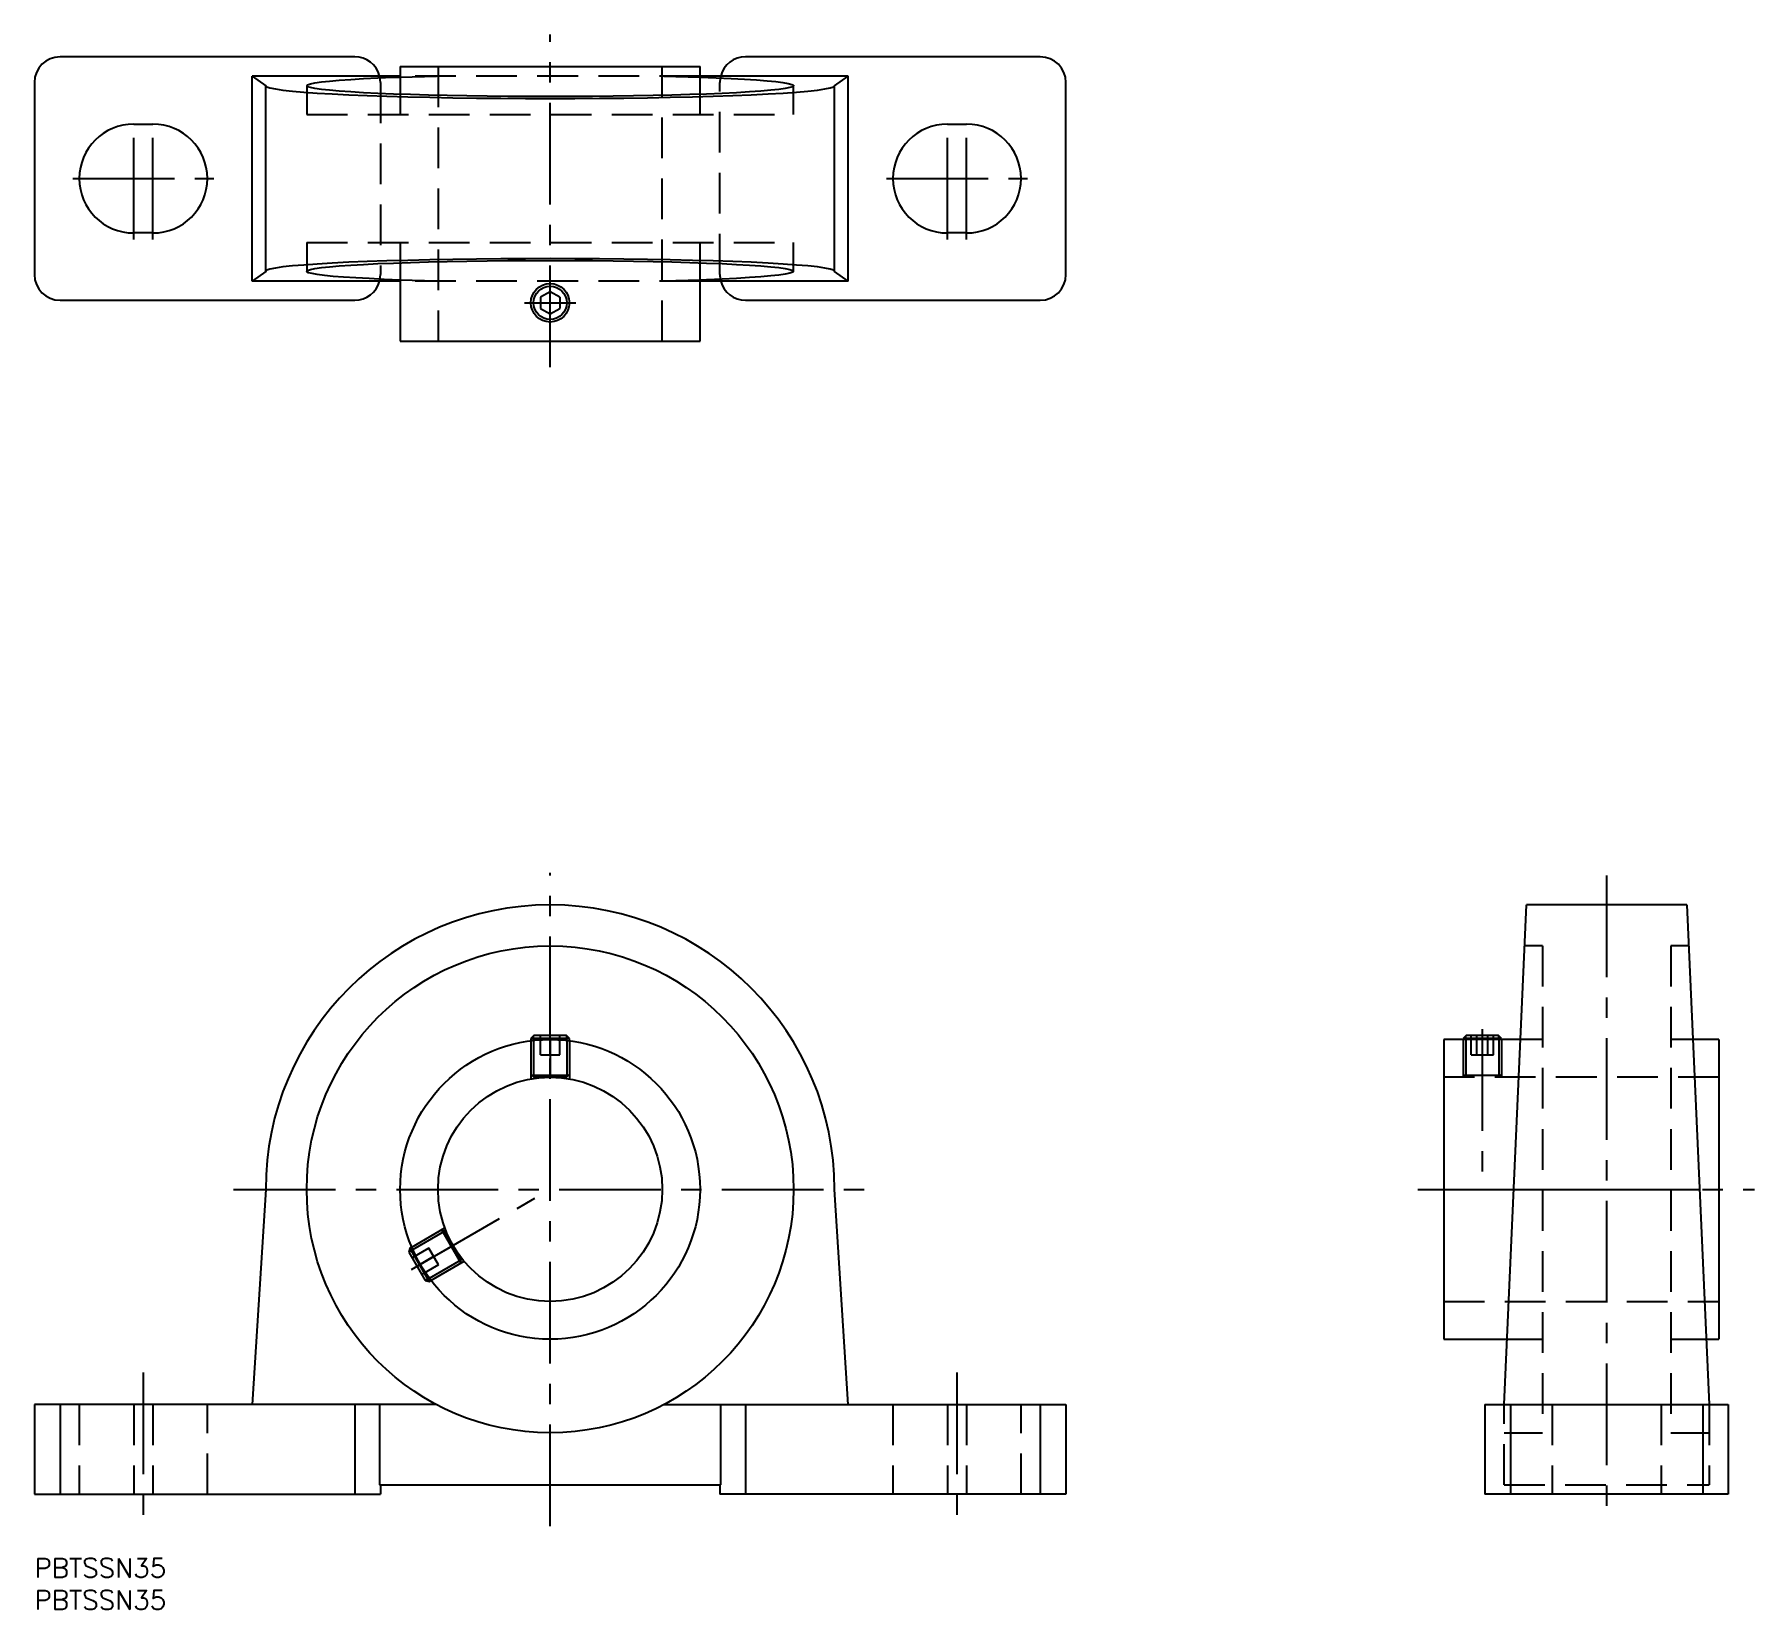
# Model space of a CAD drawing. Extents: x 0 to 269, y -8 to 238.
import ezdxf

# ---------------------------------------------------------------- set-up
doc = ezdxf.new("R2010")
doc.units = 0
doc.header["$LTSCALE"] = 0.5
doc.linetypes.add('CENTER', pattern=[50.8, 31.75, -6.35, 6.35, -6.35])
doc.linetypes.add('DASHED', pattern=[19.05, 12.7, -6.35])
for name, color, linetype in [('MSM_CENTER', 1, 'CENTER'), ('MSM_CONTINUOUS', 7, 'CONTINUOUS'), ('MSM_DASHED', 4, 'DASHED'), ('MSM_NARROW', 5, 'CONTINUOUS'), ('MSM_PART_NUMBER', 7, 'CONTINUOUS')]:
    doc.layers.add(name, color=color, linetype=linetype)
doc.styles.get("Standard").update_dxf_attribs({"font": 'txt.shx', "height": 3, "bigfont": 'bigfont.shx'})

msp = doc.modelspace()

# ---------------------------------------------------------------- linework, layer by layer
at = {"layer": 'MSM_CENTER'}
for p, q in [((80.5, 185.93), (80.5, 237.9)), ((15.5, 205.9), (15.5, 224.9)), ((18.5, 205.9), (18.5, 224.9)), ((142.5, 205.9), (142.5, 224.9)), ((145.5, 205.9), (145.5, 224.9)), ((6, 215.4), (28, 215.4)), ((133, 215.4), (155, 215.4)), ((76.5, 196), (84.5, 196)), ((80.5, 5), (80.5, 107)), ((245.4, 106.6), (245.4, 5.4)), ((226, 82.6), (226, 57.6)), ((31.1, 57.6), (129.9, 57.6)), ((58.85, 45.1), (80.5, 57.6)), ((215.93, 57.6), (268.5, 57.6)), ((17, 29), (17, 5)), ((144, 29), (144, 5))]:
    msp.add_line(p, q, dxfattribs=at)
at = {"layer": 'MSM_CONTINUOUS'}
for p, q in [((50, 234.4), (4, 234.4)), ((157, 234.4), (111, 234.4)), ((34, 199.4), (34, 231.4)), ((57.1, 231.4), (34, 231.4)), ((34, 231.4), (36.1, 229.89)), ((49.37, 230.87), (51.39, 230.99)), ((51.39, 230.99), (53.63, 231.1)), ((53.63, 231.1), (56.07, 231.2)), ((56.07, 231.2), (57.1, 231.24)), ((57.1, 232.9), (103.9, 232.9)), ((57.1, 232.9), (57.1, 228.55)), ((103.9, 228.55), (103.9, 232.9)), ((127, 231.4), (103.9, 231.4)), ((103.9, 231.24), (106.42, 231.14)), ((106.42, 231.14), (108.74, 231.03)), ((108.74, 231.03), (110.85, 230.92)), ((110.85, 230.92), (112.73, 230.8)), ((124.9, 229.89), (127, 231.4)), ((127, 199.4), (127, 231.4)), ((0, 230.4), (0, 200.4)), ((36.1, 200.91), (36.1, 229.89)), ((36.1, 229.89), (36.27, 229.72)), ((36.27, 229.72), (36.77, 229.55)), ((36.77, 229.55), (37.61, 229.38)), ((37.61, 229.38), (38.78, 229.21)), ((38.78, 229.21), (40.26, 229.05)), ((40.26, 229.05), (42.05, 228.9)), ((42.05, 228.9), (44.13, 228.75)), ((42.5, 229.89), (42.64, 230.04)), ((42.64, 229.74), (42.5, 229.89)), ((42.64, 230.04), (43.08, 230.19)), ((43.08, 229.6), (42.64, 229.74)), ((43.08, 230.19), (43.79, 230.33)), ((43.79, 229.45), (43.08, 229.6)), ((43.79, 230.33), (44.79, 230.48)), ((44.79, 229.31), (43.79, 229.45)), ((44.13, 228.75), (46.49, 228.61)), ((44.79, 230.48), (46.06, 230.61)), ((46.06, 229.17), (44.79, 229.31)), ((46.06, 230.61), (47.59, 230.74)), ((47.59, 229.04), (46.06, 229.17)), ((46.49, 228.61), (49.1, 228.48)), ((47.59, 230.74), (49.37, 230.87)), ((49.37, 228.91), (47.59, 229.04)), ((49.1, 228.48), (51.96, 228.37)), ((51.39, 228.8), (49.37, 228.91)), ((53.63, 228.69), (51.39, 228.8)), ((51.96, 228.37), (55.03, 228.26)), ((56.07, 228.59), (53.63, 228.69)), ((55.03, 228.26), (58.3, 228.17)), ((58.7, 228.5), (56.07, 228.59)), ((61.5, 228.42), (58.7, 228.5)), ((64.44, 228.35), (61.5, 228.42)), ((67.5, 228.29), (64.44, 228.35)), ((70.66, 228.25), (67.5, 228.29)), ((73.9, 228.21), (70.66, 228.25)), ((90.34, 228.25), (87.1, 228.21)), ((93.5, 228.29), (90.34, 228.25)), ((96.56, 228.35), (93.5, 228.29)), ((99.5, 228.42), (96.56, 228.35)), ((102.3, 228.5), (99.5, 228.42)), ((104.93, 228.59), (102.3, 228.5)), ((102.7, 228.17), (105.97, 228.26)), ((107.37, 228.69), (104.93, 228.59)), ((105.97, 228.26), (109.04, 228.37)), ((109.61, 228.8), (107.37, 228.69)), ((109.04, 228.37), (111.9, 228.48)), ((111.63, 228.91), (109.61, 228.8)), ((113.41, 229.04), (111.63, 228.91)), ((111.9, 228.48), (114.51, 228.61)), ((112.73, 230.8), (114.36, 230.67)), ((114.94, 229.17), (113.41, 229.04)), ((114.36, 230.67), (115.74, 230.53)), ((114.51, 228.61), (116.87, 228.75)), ((116.21, 229.31), (114.94, 229.17)), ((115.74, 230.53), (116.84, 230.39)), ((117.21, 229.45), (116.21, 229.31)), ((116.84, 230.39), (117.67, 230.25)), ((116.87, 228.75), (118.95, 228.9)), ((117.92, 229.6), (117.21, 229.45)), ((117.67, 230.25), (118.22, 230.1)), ((118.36, 229.74), (117.92, 229.6)), ((118.22, 230.1), (118.48, 229.95)), ((118.5, 229.89), (118.36, 229.74)), ((118.48, 229.95), (118.5, 229.89)), ((118.95, 228.9), (120.74, 229.05)), ((120.74, 229.05), (122.22, 229.21)), ((122.22, 229.21), (123.39, 229.38)), ((123.39, 229.38), (124.23, 229.55)), ((124.23, 229.55), (124.73, 229.72)), ((124.73, 229.72), (124.9, 229.89)), ((124.9, 200.91), (124.9, 229.89)), ((161, 200.4), (161, 230.4)), ((58.3, 228.17), (61.74, 228.09)), ((61.74, 228.09), (65.31, 228.02)), ((65.31, 228.02), (69.01, 227.97)), ((69.01, 227.97), (72.79, 227.93)), ((72.79, 227.93), (76.63, 227.91)), ((77.19, 228.19), (73.9, 228.21)), ((76.63, 227.91), (80.5, 227.9)), ((80.5, 228.19), (77.19, 228.19)), ((83.81, 228.19), (80.5, 228.19)), ((80.5, 227.9), (84.37, 227.91)), ((87.1, 228.21), (83.81, 228.19)), ((84.37, 227.91), (88.21, 227.93)), ((88.21, 227.93), (91.99, 227.97)), ((91.99, 227.97), (95.69, 228.02)), ((95.69, 228.02), (99.26, 228.09)), ((99.26, 228.09), (102.7, 228.17)), ((15.5, 223.9), (18.5, 223.9)), ((142.5, 223.9), (145.5, 223.9)), ((18.5, 206.9), (15.5, 206.9)), ((145.5, 206.9), (142.5, 206.9)), ((37.61, 201.42), (36.77, 201.25)), ((38.78, 201.59), (37.61, 201.42)), ((40.26, 201.75), (38.78, 201.59)), ((42.05, 201.9), (40.26, 201.75)), ((44.13, 202.05), (42.05, 201.9)), ((43.79, 201.35), (44.79, 201.49)), ((46.49, 202.19), (44.13, 202.05)), ((44.79, 201.49), (46.06, 201.63)), ((46.06, 201.63), (47.59, 201.76)), ((49.1, 202.32), (46.49, 202.19)), ((47.59, 201.76), (49.37, 201.89)), ((51.96, 202.43), (49.1, 202.32)), ((49.37, 201.89), (51.39, 202)), ((51.39, 202), (53.63, 202.11)), ((55.03, 202.54), (51.96, 202.43)), ((53.63, 202.11), (56.07, 202.21)), ((58.3, 202.63), (55.03, 202.54)), ((56.07, 202.21), (58.7, 202.3)), ((57.1, 202.25), (57.1, 190)), ((61.74, 202.71), (58.3, 202.63)), ((58.7, 202.3), (61.5, 202.38)), ((61.5, 202.38), (64.44, 202.45)), ((65.31, 202.78), (61.74, 202.71)), ((64.44, 202.45), (67.5, 202.51)), ((69.01, 202.83), (65.31, 202.78)), ((67.5, 202.51), (70.66, 202.55)), ((72.79, 202.87), (69.01, 202.83)), ((70.66, 202.55), (73.9, 202.59)), ((76.63, 202.89), (72.79, 202.87)), ((73.9, 202.59), (77.19, 202.61)), ((80.5, 202.9), (76.63, 202.89)), ((77.19, 202.61), (80.5, 202.61)), ((84.37, 202.89), (80.5, 202.9)), ((80.5, 202.61), (83.81, 202.61)), ((83.81, 202.61), (87.1, 202.59)), ((88.21, 202.87), (84.37, 202.89)), ((87.1, 202.59), (90.34, 202.55)), ((91.99, 202.83), (88.21, 202.87)), ((90.34, 202.55), (93.5, 202.51)), ((95.69, 202.78), (91.99, 202.83)), ((93.5, 202.51), (96.56, 202.45)), ((99.26, 202.71), (95.69, 202.78)), ((96.56, 202.45), (99.5, 202.38)), ((102.7, 202.63), (99.26, 202.71)), ((99.5, 202.38), (102.3, 202.3)), ((102.3, 202.3), (104.93, 202.21)), ((105.97, 202.54), (102.7, 202.63)), ((103.9, 190), (103.9, 202.25)), ((104.93, 202.21), (107.37, 202.11)), ((109.04, 202.43), (105.97, 202.54)), ((107.37, 202.11), (109.61, 202)), ((111.9, 202.32), (109.04, 202.43)), ((109.61, 202), (111.63, 201.89)), ((111.63, 201.89), (113.41, 201.76)), ((114.51, 202.19), (111.9, 202.32)), ((113.41, 201.76), (114.94, 201.63)), ((116.87, 202.05), (114.51, 202.19)), ((114.94, 201.63), (116.21, 201.49)), ((116.21, 201.49), (117.21, 201.35)), ((118.95, 201.9), (116.87, 202.05)), ((120.74, 201.75), (118.95, 201.9)), ((122.22, 201.59), (120.74, 201.75)), ((123.39, 201.42), (122.22, 201.59)), ((124.23, 201.25), (123.39, 201.42)), ((36.1, 200.91), (34, 199.4)), ((57.1, 199.4), (34, 199.4)), ((36.27, 201.08), (36.1, 200.91)), ((36.77, 201.25), (36.27, 201.08)), ((42.5, 200.91), (42.64, 201.06)), ((42.52, 200.85), (42.5, 200.91)), ((42.78, 200.7), (42.52, 200.85)), ((42.64, 201.06), (43.08, 201.2)), ((43.33, 200.55), (42.78, 200.7)), ((43.08, 201.2), (43.79, 201.35)), ((44.16, 200.41), (43.33, 200.55)), ((45.26, 200.27), (44.16, 200.41)), ((46.64, 200.13), (45.26, 200.27)), ((48.27, 200), (46.64, 200.13)), ((50.15, 199.88), (48.27, 200)), ((52.26, 199.77), (50.15, 199.88)), ((54.58, 199.66), (52.26, 199.77)), ((57.1, 199.56), (54.58, 199.66)), ((104.93, 199.6), (103.9, 199.56)), ((127, 199.4), (103.9, 199.4)), ((107.37, 199.7), (104.93, 199.6)), ((109.61, 199.81), (107.37, 199.7)), ((111.63, 199.93), (109.61, 199.81)), ((113.41, 200.06), (111.63, 199.93)), ((114.94, 200.19), (113.41, 200.06)), ((116.21, 200.32), (114.94, 200.19)), ((117.21, 200.47), (116.21, 200.32)), ((117.21, 201.35), (117.92, 201.2)), ((117.92, 200.61), (117.21, 200.47)), ((117.92, 201.2), (118.36, 201.06)), ((118.36, 200.76), (117.92, 200.61)), ((118.36, 201.06), (118.5, 200.91)), ((118.5, 200.91), (118.36, 200.76)), ((124.73, 201.08), (124.23, 201.25)), ((124.9, 200.91), (124.73, 201.08)), ((127, 199.4), (124.9, 200.91)), ((4, 196.4), (50, 196.4)), ((80.5, 197.73), (79, 196.87)), ((79, 196.87), (79, 195.13)), ((82, 196.87), (80.5, 197.73)), ((82, 196.87), (82, 195.13)), ((111, 196.4), (157, 196.4)), ((79, 195.13), (80.5, 194.27)), ((80.5, 194.27), (82, 195.13)), ((57.1, 190), (103.9, 190)), ((229.4, 24), (232.9, 102)), ((257.9, 102), (232.9, 102)), ((257.9, 102), (261.4, 24)), ((77.96, 81.6), (77.5, 81.14)), ((77.5, 81.14), (77.5, 80.81)), ((83.5, 81.14), (77.5, 81.14)), ((83.04, 81.6), (77.96, 81.6)), ((83.5, 81.14), (83.04, 81.6)), ((83.5, 80.81), (83.5, 81.14)), ((231.96, 81), (220, 81)), ((220, 81), (220, 34.2)), ((223.46, 81.6), (223, 81.14)), ((223, 81.14), (223, 81)), ((229, 81.14), (223, 81.14)), ((228.54, 81.6), (223.46, 81.6)), ((229, 81.14), (228.54, 81.6)), ((229, 81), (229, 81.14)), ((262.9, 81), (258.84, 81)), ((262.9, 81), (262.9, 34.2)), ((36.1, 57.6), (34, 24)), ((127, 24), (124.9, 57.6)), ((230.91, 57.6), (259.89, 57.6)), ((58.61, 48.43), (58.45, 47.8)), ((58.9, 48.59), (58.61, 48.43)), ((58.61, 48.43), (61.61, 43.23)), ((58.45, 47.8), (60.99, 43.4)), ((60.99, 43.4), (61.61, 43.23)), ((61.61, 43.23), (61.9, 43.4)), ((220, 34.2), (229.86, 34.2)), ((260.94, 34.2), (262.9, 34.2)), ((62.75, 24), (0, 24)), ((0, 24), (0, 10)), ((53.87, 24), (53.87, 11.5)), ((98.25, 24), (161, 24)), ((107.13, 11.5), (107.13, 24)), ((161, 24), (161, 10)), ((226.4, 24), (264.4, 24)), ((226.4, 24), (226.4, 10)), ((264.4, 24), (264.4, 10)), ((53.87, 11.5), (107.13, 11.5)), ((54, 11.5), (54, 10)), ((107, 11.5), (107, 10)), ((0, 10), (54, 10)), ((161, 10), (107, 10)), ((264.4, 10), (226.4, 10))]:
    msp.add_line(p, q, dxfattribs=at)
for centre, radius in [((80.5, 196), 3), ((80.5, 57.6), 38), ((80.5, 57.6), 23.4), ((80.5, 57.6), 17.5)]:
    msp.add_circle(centre, radius, dxfattribs=at)
for centre, radius, start, end in [((4, 230.4), 4, 90, 180), ((50, 230.4), 4, 14.4775, 90), ((111, 230.4), 4, 90, 165.5225), ((157, 230.4), 4, 0, 90), ((15.5, 215.4), 8.5, 90, 270), ((18.5, 215.4), 8.5, 270, 90), ((142.5, 215.4), 8.5, 90, 270), ((145.5, 215.4), 8.5, 270, 90), ((4, 200.4), 4, 180, 270), ((50, 200.4), 4, 270, 345.5225), ((111, 200.4), 4, 194.4775, 270), ((157, 200.4), 4, 270, 360), ((80.5, 57.6), 44.4, 0, 180)]:
    msp.add_arc(centre, radius, start, end, dxfattribs=at)
at = {"layer": 'MSM_DASHED'}
for p, q in [((57.1, 231.24), (62.75, 231.4)), ((103.9, 231.4), (57.1, 231.4)), ((63, 232.9), (63, 190)), ((98, 190), (98, 232.9)), ((98.25, 231.4), (103.9, 231.24)), ((42.5, 229.89), (42.5, 225.4)), ((54, 230.4), (54, 200.4)), ((57.1, 228.55), (57.1, 225.4)), ((103.9, 225.4), (103.9, 228.55)), ((107, 200.4), (107, 230.4)), ((118.5, 225.4), (118.5, 229.89)), ((42.5, 225.4), (118.5, 225.4)), ((42.5, 205.4), (118.5, 205.4)), ((42.5, 205.4), (42.5, 200.91)), ((57.1, 205.4), (57.1, 202.25)), ((103.9, 202.25), (103.9, 205.4)), ((118.5, 200.91), (118.5, 205.4)), ((62.75, 199.4), (57.1, 199.56)), ((103.9, 199.4), (57.1, 199.4)), ((103.9, 199.56), (98.25, 199.4)), ((235.4, 95.6), (232.61, 95.6)), ((235.4, 95.6), (235.4, 19.6)), ((255.4, 95.6), (255.4, 19.6)), ((258.19, 95.6), (255.4, 95.6)), ((77.5, 80.81), (77.5, 74.84)), ((77.91, 80.86), (77.91, 75.15)), ((79, 78.6), (79, 81.6)), ((80.5, 78.6), (80.5, 81.6)), ((80.5, 81), (80.5, 75.1)), ((82, 78.6), (82, 81.6)), ((83.09, 80.86), (83.09, 75.15)), ((83.5, 80.81), (83.5, 74.84)), ((223, 81), (223, 75.1)), ((223.41, 81), (223.41, 75.1)), ((224.27, 78.6), (224.27, 81.6)), ((225.13, 78.6), (225.13, 81.6)), ((226.87, 78.6), (226.87, 81.6)), ((227.73, 78.6), (227.73, 81.6)), ((228.59, 81), (228.59, 75.1)), ((229, 81), (229, 75.1)), ((235.4, 81), (231.96, 81)), ((258.84, 81), (255.4, 81)), ((79, 78.6), (82, 78.6)), ((224.27, 78.6), (227.73, 78.6)), ((77.5, 75.56), (77.96, 75.1)), ((77.65, 75.41), (83.35, 75.41)), ((83.04, 75.1), (83.5, 75.56)), ((223, 75.56), (223.46, 75.1)), ((223.15, 75.41), (228.85, 75.41)), ((228.54, 75.1), (229, 75.56)), ((83.04, 75.1), (77.96, 75.1)), ((262.9, 75.1), (220, 75.1)), ((58.9, 48.59), (64.07, 51.58)), ((59.06, 48.22), (64, 51.07)), ((64.07, 51.05), (63.45, 51.22)), ((66.5, 46.23), (63.65, 51.16)), ((64.07, 51.05), (66.61, 46.65)), ((61.56, 48.4), (58.97, 46.9)), ((60.24, 45.9), (65.34, 48.85)), ((63.06, 45.8), (61.56, 48.4)), ((62.31, 47.1), (59.72, 45.6)), ((63.06, 45.8), (60.47, 44.3)), ((61.66, 43.73), (66.59, 46.58)), ((61.9, 43.4), (67.07, 46.38)), ((66.45, 46.02), (66.61, 46.65)), ((220, 40.1), (262.9, 40.1)), ((229.86, 34.2), (235.4, 34.2)), ((255.4, 34.2), (260.94, 34.2)), ((7, 24), (7, 10)), ((15.5, 24), (15.5, 10)), ((18.5, 24), (18.5, 10)), ((27, 10), (27, 24)), ((134, 24), (134, 10)), ((142.5, 24), (142.5, 10)), ((145.5, 24), (145.5, 10)), ((154, 10), (154, 24)), ((229.4, 11.5), (229.4, 24)), ((236.9, 24), (236.9, 10)), ((253.9, 24), (253.9, 10)), ((261.4, 24), (261.4, 11.5)), ((229.4, 19.6), (235.4, 19.6)), ((255.4, 19.6), (261.4, 19.6)), ((229.4, 11.5), (261.4, 11.5))]:
    msp.add_line(p, q, dxfattribs=at)
for centre, start, end in [((50, 230.4), 0, 14.4775), ((111, 230.4), 165.5225, 180), ((50, 200.4), 345.5225, 0), ((111, 200.4), 180, 194.4775)]:
    msp.add_arc(centre, 4, start, end, dxfattribs=at)
at = {"layer": 'MSM_NARROW'}
for p, q in [((77.91, 80.86), (77.91, 81.55)), ((83.09, 80.86), (83.09, 81.55)), ((223.41, 81), (223.41, 81.55)), ((228.59, 81), (228.59, 81.55)), ((59.06, 48.22), (58.47, 47.87)), ((61.66, 43.73), (61.06, 43.38)), ((4, 24), (4, 10)), ((50, 24), (50, 10)), ((111, 24), (111, 10)), ((157, 24), (157, 10)), ((230.4, 24), (230.4, 10)), ((260.4, 24), (260.4, 10))]:
    msp.add_line(p, q, dxfattribs=at)
msp.add_circle((80.5, 196), 2.59, dxfattribs=at)

# ---------------------------------------------------------------- texts
at = {"layer": 'MSM_PART_NUMBER'}
for p in [(0, -3), (0, -8)]:
    msp.add_text('PBTSSN35', height=3, dxfattribs=at).set_placement(p)

doc.saveas('drawing.dxf')
